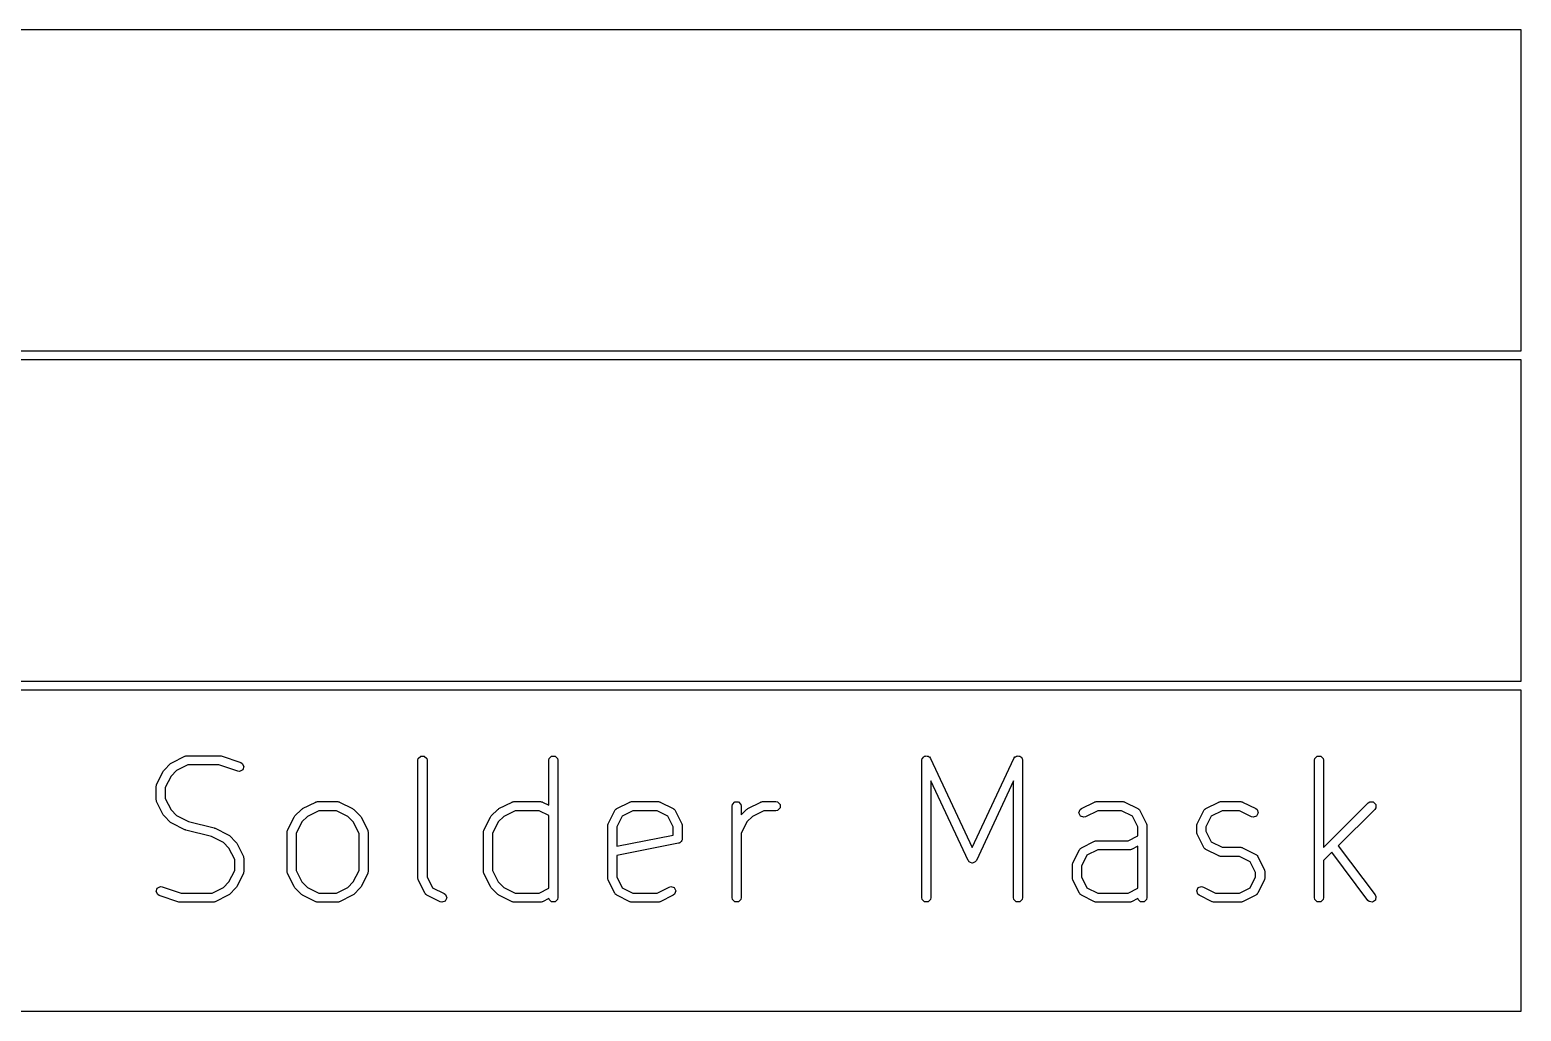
# Model space of a CAD drawing. Header units: inches. Extents: x -2.6 to 7.6, y 0.3 to 5.2.
# Drawn here: x -1.583 to -0.942, y 4.027 to 4.449 of the extents above; entities that cross this region are included whole.
import ezdxf

# ---------------------------------------------------------------- set-up
doc = ezdxf.new("R2010")
doc.units = ezdxf.units.IN
doc.header["$MEASUREMENT"] = 0
doc.layers.add('BLACK', color=250, linetype='CONTINUOUS')

msp = doc.modelspace()

# ---------------------------------------------------------------- linework, layer by layer
at = {"layer": 'BLACK', "linetype": 'CONTINUOUS'}
for p, q in [((-0.94234, 4.44906), (-1.92547, 4.44906)), ((-0.94234, 4.31102), (-0.94234, 4.44906)), ((-1.92547, 4.31102), (-0.94234, 4.31102)), ((-0.94234, 4.30709), (-1.92547, 4.30709)), ((-0.94234, 4.16906), (-0.94234, 4.30709)), ((-1.92547, 4.16906), (-0.94234, 4.16906)), ((-0.94234, 4.16512), (-1.92547, 4.16512)), ((-0.94234, 4.02709), (-0.94234, 4.16512)), ((-1.52551, 4.13072), (-1.52269, 4.13353)), ((-1.52269, 4.13353), (-1.52243, 4.13371)), ((-1.52243, 4.13371), (-1.52218, 4.1339)), ((-1.52218, 4.1339), (-1.51656, 4.13671)), ((-1.51656, 4.13671), (-1.51646, 4.13674)), ((-1.51646, 4.13674), (-1.51643, 4.13677)), ((-1.51643, 4.13677), (-1.51612, 4.13683)), ((-1.51612, 4.13683), (-1.51582, 4.13692)), ((-1.51582, 4.13692), (-1.51577, 4.1369)), ((-1.51577, 4.1369), (-1.51568, 4.13692)), ((-1.51568, 4.13692), (-1.50162, 4.13692)), ((-1.50162, 4.13692), (-1.50131, 4.13686)), ((-1.50131, 4.13686), (-1.50099, 4.13682)), ((-1.50099, 4.13682), (-1.49256, 4.13401)), ((-1.49256, 4.13401), (-1.49189, 4.13363)), ((-1.49189, 4.13363), (-1.49122, 4.13228)), ((-1.41641, 4.13495), (-1.41626, 4.1357)), ((-1.41641, 4.08433), (-1.41641, 4.13495)), ((-1.41626, 4.1357), (-1.41519, 4.13677)), ((-1.41519, 4.13677), (-1.41369, 4.13677)), ((-1.41369, 4.13677), (-1.41262, 4.1357)), ((-1.41262, 4.1357), (-1.41247, 4.13495)), ((-1.41247, 4.13495), (-1.41247, 4.0848)), ((-1.36017, 4.13495), (-1.36002, 4.1357)), ((-1.36017, 4.11564), (-1.36017, 4.13495)), ((-1.36002, 4.1357), (-1.35895, 4.13677)), ((-1.35895, 4.13677), (-1.35744, 4.13677)), ((-1.35744, 4.13677), (-1.35638, 4.1357)), ((-1.35638, 4.1357), (-1.35623, 4.13495)), ((-1.35623, 4.13495), (-1.35623, 4.0759)), ((-1.19987, 4.13495), (-1.19972, 4.1357)), ((-1.19987, 4.0759), (-1.19987, 4.13495)), ((-1.19972, 4.1357), (-1.19948, 4.13595)), ((-1.19948, 4.13595), (-1.19936, 4.13628)), ((-1.19936, 4.13628), (-1.19896, 4.13646)), ((-1.19896, 4.13646), (-1.19866, 4.13677)), ((-1.19866, 4.13677), (-1.19831, 4.13677)), ((-1.19831, 4.13677), (-1.19799, 4.13692)), ((-1.19799, 4.13692), (-1.19758, 4.13677)), ((-1.19758, 4.13677), (-1.19715, 4.13677)), ((-1.19715, 4.13677), (-1.1969, 4.13652)), ((-1.1969, 4.13652), (-1.19658, 4.1364)), ((-1.19658, 4.1364), (-1.19612, 4.13578)), ((-1.19612, 4.13578), (-1.17822, 4.09742)), ((-1.17822, 4.09742), (-1.16032, 4.13578)), ((-1.16032, 4.13578), (-1.15986, 4.1364)), ((-1.15986, 4.1364), (-1.15954, 4.13652)), ((-1.15954, 4.13652), (-1.15929, 4.13677)), ((-1.15929, 4.13677), (-1.15886, 4.13677)), ((-1.15886, 4.13677), (-1.15845, 4.13692)), ((-1.15845, 4.13692), (-1.15813, 4.13677)), ((-1.15813, 4.13677), (-1.15778, 4.13677)), ((-1.15778, 4.13677), (-1.15748, 4.13646)), ((-1.15748, 4.13646), (-1.15708, 4.13628)), ((-1.15708, 4.13628), (-1.15696, 4.13595)), ((-1.15696, 4.13595), (-1.15672, 4.1357)), ((-1.15672, 4.1357), (-1.15657, 4.13495)), ((-1.15657, 4.13495), (-1.15657, 4.0759)), ((-1.03114, 4.13495), (-1.03099, 4.1357)), ((-1.03114, 4.0759), (-1.03114, 4.13495)), ((-1.03099, 4.1357), (-1.02993, 4.13677)), ((-1.02993, 4.13677), (-1.02842, 4.13677)), ((-1.02842, 4.13677), (-1.02736, 4.1357)), ((-1.02736, 4.1357), (-1.02721, 4.13495)), ((-1.02721, 4.13495), (-1.02721, 4.09752)), ((-1.52869, 4.12458), (-1.52587, 4.13021)), ((-1.52587, 4.13021), (-1.52568, 4.13046)), ((-1.52568, 4.13046), (-1.52551, 4.13072)), ((-1.5225, 4.12816), (-1.52496, 4.12324)), ((-1.52014, 4.13052), (-1.5225, 4.12816)), ((-1.51521, 4.13298), (-1.52014, 4.13052)), ((-1.50194, 4.13298), (-1.51521, 4.13298)), ((-1.4938, 4.13027), (-1.50194, 4.13298)), ((-1.49304, 4.13018), (-1.4938, 4.13027)), ((-1.49169, 4.13085), (-1.49304, 4.13018)), ((-1.49122, 4.13228), (-1.49169, 4.13085)), ((-1.52889, 4.12384), (-1.52881, 4.12415)), ((-1.52888, 4.1238), (-1.52889, 4.12384)), ((-1.52889, 4.1237), (-1.52888, 4.1238)), ((-1.52889, 4.11808), (-1.52889, 4.1237)), ((-1.52881, 4.12415), (-1.52874, 4.12446)), ((-1.52874, 4.12446), (-1.52871, 4.12449)), ((-1.52871, 4.12449), (-1.52869, 4.12458)), ((-1.52496, 4.12324), (-1.52496, 4.11854)), ((-1.18, 4.09194), (-1.19594, 4.12608)), ((-1.19594, 4.12608), (-1.19594, 4.0759)), ((-1.1605, 4.12608), (-1.17644, 4.09194)), ((-1.1605, 4.0759), (-1.1605, 4.12608)), ((-1.52888, 4.11798), (-1.52889, 4.11808)), ((-1.52889, 4.11794), (-1.52888, 4.11798)), ((-1.52881, 4.11764), (-1.52889, 4.11794)), ((-1.52874, 4.11733), (-1.52881, 4.11764)), ((-1.52871, 4.11729), (-1.52874, 4.11733)), ((-1.52869, 4.1172), (-1.52871, 4.11729)), ((-1.52587, 4.11157), (-1.52869, 4.1172)), ((-1.52496, 4.11854), (-1.5225, 4.11362)), ((-1.46619, 4.11402), (-1.46594, 4.11422)), ((-1.46594, 4.11422), (-1.46032, 4.11703)), ((-1.46032, 4.11703), (-1.46022, 4.11705)), ((-1.46022, 4.11705), (-1.46019, 4.11709)), ((-1.46019, 4.11709), (-1.45988, 4.11715)), ((-1.45988, 4.11715), (-1.45957, 4.11723)), ((-1.45957, 4.11723), (-1.45953, 4.11722)), ((-1.45953, 4.11722), (-1.45943, 4.11724)), ((-1.45943, 4.11724), (-1.451, 4.11724)), ((-1.451, 4.11724), (-1.4509, 4.11722)), ((-1.4509, 4.11722), (-1.45086, 4.11723)), ((-1.45086, 4.11723), (-1.45055, 4.11715)), ((-1.45055, 4.11715), (-1.45024, 4.11709)), ((-1.45024, 4.11709), (-1.45021, 4.11705)), ((-1.45021, 4.11705), (-1.45012, 4.11703)), ((-1.45012, 4.11703), (-1.44449, 4.11422)), ((-1.44449, 4.11422), (-1.44424, 4.11402)), ((-1.38182, 4.11402), (-1.38157, 4.11422)), ((-1.38157, 4.11422), (-1.37595, 4.11703)), ((-1.37595, 4.11703), (-1.37586, 4.11705)), ((-1.37586, 4.11705), (-1.37582, 4.11709)), ((-1.37582, 4.11709), (-1.37551, 4.11715)), ((-1.37551, 4.11715), (-1.37521, 4.11723)), ((-1.37521, 4.11723), (-1.37517, 4.11722)), ((-1.37517, 4.11722), (-1.37507, 4.11724)), ((-1.37507, 4.11724), (-1.36382, 4.11724)), ((-1.36382, 4.11724), (-1.36373, 4.11722)), ((-1.36373, 4.11722), (-1.36368, 4.11723)), ((-1.36368, 4.11723), (-1.36338, 4.11715)), ((-1.36338, 4.11715), (-1.36307, 4.11709)), ((-1.36307, 4.11709), (-1.36304, 4.11705)), ((-1.36304, 4.11705), (-1.36294, 4.11703)), ((-1.36294, 4.11703), (-1.36017, 4.11564)), ((-1.33127, 4.11397), (-1.33096, 4.11422)), ((-1.33096, 4.11422), (-1.32533, 4.11703)), ((-1.32533, 4.11703), (-1.32524, 4.11705)), ((-1.32524, 4.11705), (-1.3252, 4.11709)), ((-1.3252, 4.11709), (-1.3249, 4.11715)), ((-1.3249, 4.11715), (-1.32459, 4.11723)), ((-1.32459, 4.11723), (-1.32455, 4.11722)), ((-1.32455, 4.11722), (-1.32445, 4.11724)), ((-1.32445, 4.11724), (-1.3132, 4.11724)), ((-1.3132, 4.11724), (-1.31311, 4.11722)), ((-1.31311, 4.11722), (-1.31306, 4.11723)), ((-1.31306, 4.11723), (-1.31276, 4.11715)), ((-1.31276, 4.11715), (-1.31245, 4.11709)), ((-1.31245, 4.11709), (-1.31242, 4.11705)), ((-1.31242, 4.11705), (-1.31232, 4.11703)), ((-1.31232, 4.11703), (-1.3067, 4.11422)), ((-1.3067, 4.11422), (-1.30639, 4.11397)), ((-1.28143, 4.11527), (-1.28128, 4.11602)), ((-1.28143, 4.0759), (-1.28143, 4.11527)), ((-1.28128, 4.11602), (-1.28021, 4.11709)), ((-1.28021, 4.11709), (-1.2787, 4.11709)), ((-1.2787, 4.11709), (-1.27764, 4.11602)), ((-1.27764, 4.11602), (-1.27749, 4.11527)), ((-1.27749, 4.11527), (-1.27749, 4.11158)), ((-1.27496, 4.11402), (-1.27471, 4.11422)), ((-1.27471, 4.11422), (-1.26909, 4.11703)), ((-1.26909, 4.11703), (-1.26899, 4.11705)), ((-1.26899, 4.11705), (-1.26896, 4.11709)), ((-1.26896, 4.11709), (-1.26865, 4.11715)), ((-1.26865, 4.11715), (-1.26835, 4.11723)), ((-1.26835, 4.11723), (-1.26831, 4.11722)), ((-1.26831, 4.11722), (-1.26821, 4.11724)), ((-1.26821, 4.11724), (-1.26258, 4.11724)), ((-1.26258, 4.11724), (-1.26183, 4.11709)), ((-1.26183, 4.11709), (-1.26077, 4.11602)), ((-1.26077, 4.11451), (-1.26183, 4.11345)), ((-1.26077, 4.11602), (-1.26077, 4.11451)), ((-1.1319, 4.11374), (-1.13129, 4.11422)), ((-1.13129, 4.11422), (-1.12567, 4.11703)), ((-1.12567, 4.11703), (-1.12557, 4.11705)), ((-1.12557, 4.11705), (-1.12554, 4.11709)), ((-1.12554, 4.11709), (-1.12523, 4.11715)), ((-1.12523, 4.11715), (-1.12493, 4.11723)), ((-1.12493, 4.11723), (-1.12489, 4.11722)), ((-1.12489, 4.11722), (-1.12479, 4.11724)), ((-1.12479, 4.11724), (-1.11354, 4.11724)), ((-1.11354, 4.11724), (-1.11344, 4.11722)), ((-1.11344, 4.11722), (-1.1134, 4.11723)), ((-1.1134, 4.11723), (-1.1131, 4.11715)), ((-1.1131, 4.11715), (-1.11279, 4.11709)), ((-1.11279, 4.11709), (-1.11276, 4.11705)), ((-1.11276, 4.11705), (-1.11266, 4.11703)), ((-1.11266, 4.11703), (-1.10704, 4.11422)), ((-1.10704, 4.11422), (-1.10673, 4.11397)), ((-1.07817, 4.11397), (-1.07786, 4.11422)), ((-1.07786, 4.11422), (-1.07224, 4.11703)), ((-1.07224, 4.11703), (-1.07214, 4.11705)), ((-1.07214, 4.11705), (-1.07211, 4.11709)), ((-1.07211, 4.11709), (-1.0718, 4.11715)), ((-1.0718, 4.11715), (-1.0715, 4.11723)), ((-1.0715, 4.11723), (-1.07145, 4.11722)), ((-1.07145, 4.11722), (-1.07136, 4.11724)), ((-1.07136, 4.11724), (-1.06292, 4.11724)), ((-1.06292, 4.11724), (-1.06283, 4.11722)), ((-1.06283, 4.11722), (-1.06278, 4.11723)), ((-1.06278, 4.11723), (-1.06248, 4.11715)), ((-1.06248, 4.11715), (-1.06217, 4.11709)), ((-1.06217, 4.11709), (-1.06214, 4.11705)), ((-1.06214, 4.11705), (-1.06204, 4.11703)), ((-1.06204, 4.11703), (-1.05642, 4.11422)), ((-1.05642, 4.11422), (-1.05581, 4.11374)), ((-1.02721, 4.09752), (-1.00807, 4.11666)), ((-1.00807, 4.11666), (-1.00743, 4.11709)), ((-1.00743, 4.11709), (-1.00593, 4.11709)), ((-1.00593, 4.11709), (-1.00486, 4.11602)), ((-1.00486, 4.11451), (-1.00529, 4.11387)), ((-1.00486, 4.11602), (-1.00486, 4.11451)), ((-1.52568, 4.11132), (-1.52587, 4.11157)), ((-1.52551, 4.11106), (-1.52568, 4.11132)), ((-1.52269, 4.10825), (-1.52551, 4.11106)), ((-1.52243, 4.10808), (-1.52269, 4.10825)), ((-1.5225, 4.11362), (-1.52014, 4.11126)), ((-1.52218, 4.10788), (-1.52243, 4.10808)), ((-1.51656, 4.10507), (-1.52218, 4.10788)), ((-1.52014, 4.11126), (-1.51499, 4.10869)), ((-1.51499, 4.10869), (-1.50395, 4.10593)), ((-1.47244, 4.1049), (-1.46963, 4.11052)), ((-1.46963, 4.11052), (-1.46944, 4.11077)), ((-1.46944, 4.11077), (-1.46926, 4.11103)), ((-1.46926, 4.11103), (-1.46645, 4.11385)), ((-1.46625, 4.10848), (-1.46871, 4.10355)), ((-1.46645, 4.11385), (-1.46619, 4.11402)), ((-1.46389, 4.11084), (-1.46625, 4.10848)), ((-1.45897, 4.1133), (-1.46389, 4.11084)), ((-1.45146, 4.1133), (-1.45897, 4.1133)), ((-1.44654, 4.11084), (-1.45146, 4.1133)), ((-1.44418, 4.10848), (-1.44654, 4.11084)), ((-1.44424, 4.11402), (-1.44398, 4.11385)), ((-1.44172, 4.10355), (-1.44418, 4.10848)), ((-1.44398, 4.11385), (-1.44117, 4.11103)), ((-1.44117, 4.11103), (-1.44099, 4.11077)), ((-1.44099, 4.11077), (-1.4408, 4.11052)), ((-1.4408, 4.11052), (-1.43799, 4.1049)), ((-1.38808, 4.1049), (-1.38527, 4.11052)), ((-1.38527, 4.11052), (-1.38507, 4.11077)), ((-1.38507, 4.11077), (-1.3849, 4.11103)), ((-1.3849, 4.11103), (-1.38209, 4.11385)), ((-1.38189, 4.10848), (-1.38435, 4.10355)), ((-1.38209, 4.11385), (-1.38182, 4.11402)), ((-1.37953, 4.11084), (-1.38189, 4.10848)), ((-1.37461, 4.1133), (-1.37953, 4.11084)), ((-1.36429, 4.1133), (-1.37461, 4.1133)), ((-1.36017, 4.11124), (-1.36429, 4.1133)), ((-1.36017, 4.07993), (-1.36017, 4.11124)), ((-1.33465, 4.10771), (-1.33184, 4.11333)), ((-1.33184, 4.11333), (-1.3316, 4.11364)), ((-1.3316, 4.11364), (-1.33156, 4.11374)), ((-1.33156, 4.11374), (-1.33145, 4.11383)), ((-1.33145, 4.11383), (-1.33137, 4.11394)), ((-1.33137, 4.11394), (-1.33127, 4.11397)), ((-1.32861, 4.11099), (-1.33092, 4.10637)), ((-1.32399, 4.1133), (-1.32861, 4.11099)), ((-1.31367, 4.1133), (-1.32399, 4.1133)), ((-1.30905, 4.11099), (-1.31367, 4.1133)), ((-1.30674, 4.10637), (-1.30905, 4.11099)), ((-1.30639, 4.11397), (-1.30629, 4.11394)), ((-1.30629, 4.11394), (-1.3062, 4.11383)), ((-1.3062, 4.11383), (-1.30609, 4.11374)), ((-1.30609, 4.11374), (-1.30606, 4.11364)), ((-1.30606, 4.11364), (-1.30582, 4.11333)), ((-1.30582, 4.11333), (-1.30301, 4.10771)), ((-1.27749, 4.11158), (-1.27522, 4.11385)), ((-1.27503, 4.10848), (-1.27749, 4.10355)), ((-1.27522, 4.11385), (-1.27496, 4.11402)), ((-1.27267, 4.11084), (-1.27503, 4.10848)), ((-1.26774, 4.1133), (-1.27267, 4.11084)), ((-1.26258, 4.1133), (-1.26774, 4.1133)), ((-1.26183, 4.11345), (-1.26258, 4.1133)), ((-1.13238, 4.11231), (-1.1319, 4.11374)), ((-1.1317, 4.11097), (-1.13238, 4.11231)), ((-1.13027, 4.11049), (-1.1317, 4.11097)), ((-1.12953, 4.11069), (-1.13027, 4.11049)), ((-1.12432, 4.1133), (-1.12953, 4.11069)), ((-1.11401, 4.1133), (-1.12432, 4.1133)), ((-1.10938, 4.11099), (-1.11401, 4.1133)), ((-1.10707, 4.10637), (-1.10938, 4.11099)), ((-1.10673, 4.11397), (-1.10663, 4.11394)), ((-1.10663, 4.11394), (-1.10654, 4.11383)), ((-1.10654, 4.11383), (-1.10643, 4.11374)), ((-1.10643, 4.11374), (-1.1064, 4.11364)), ((-1.1064, 4.11364), (-1.10616, 4.11333)), ((-1.10616, 4.11333), (-1.10334, 4.10771)), ((-1.08156, 4.10771), (-1.07874, 4.11333)), ((-1.07874, 4.11333), (-1.0785, 4.11364)), ((-1.0785, 4.11364), (-1.07847, 4.11374)), ((-1.07847, 4.11374), (-1.07836, 4.11383)), ((-1.07836, 4.11383), (-1.07827, 4.11394)), ((-1.07827, 4.11394), (-1.07817, 4.11397)), ((-1.07552, 4.11099), (-1.07783, 4.10637)), ((-1.07089, 4.1133), (-1.07552, 4.11099)), ((-1.06339, 4.1133), (-1.07089, 4.1133)), ((-1.05818, 4.11069), (-1.06339, 4.1133)), ((-1.05744, 4.11049), (-1.05818, 4.11069)), ((-1.05601, 4.11097), (-1.05744, 4.11049)), ((-1.05533, 4.11231), (-1.05601, 4.11097)), ((-1.05581, 4.11374), (-1.05533, 4.11231)), ((-1.00529, 4.11387), (-1.02095, 4.09821)), ((-1.51635, 4.10501), (-1.51656, 4.10507)), ((-1.51616, 4.10492), (-1.51635, 4.10501)), ((-1.50512, 4.10216), (-1.51616, 4.10492)), ((-1.49997, 4.09959), (-1.50512, 4.10216)), ((-1.50395, 4.10593), (-1.50376, 4.10584)), ((-1.50376, 4.10584), (-1.50355, 4.10578)), ((-1.50355, 4.10578), (-1.49792, 4.10297)), ((-1.49792, 4.10297), (-1.49768, 4.10277)), ((-1.49768, 4.10277), (-1.49741, 4.1026)), ((-1.49741, 4.1026), (-1.4946, 4.09979)), ((-1.47265, 4.10416), (-1.47256, 4.10446)), ((-1.47263, 4.10411), (-1.47265, 4.10416)), ((-1.47265, 4.10402), (-1.47263, 4.10411)), ((-1.47265, 4.08715), (-1.47265, 4.10402)), ((-1.47256, 4.10446), (-1.4725, 4.10477)), ((-1.4725, 4.10477), (-1.47247, 4.1048)), ((-1.47247, 4.1048), (-1.47244, 4.1049)), ((-1.46871, 4.10355), (-1.46871, 4.08761)), ((-1.44172, 4.08761), (-1.44172, 4.10355)), ((-1.43799, 4.1049), (-1.43796, 4.1048)), ((-1.43796, 4.1048), (-1.43793, 4.10477)), ((-1.43793, 4.10477), (-1.43787, 4.10446)), ((-1.43787, 4.10446), (-1.43779, 4.10416)), ((-1.43779, 4.10416), (-1.4378, 4.10411)), ((-1.4378, 4.10411), (-1.43778, 4.10402)), ((-1.43778, 4.10402), (-1.43778, 4.08715)), ((-1.38829, 4.10402), (-1.38827, 4.10411)), ((-1.38829, 4.08715), (-1.38829, 4.10402)), ((-1.38828, 4.10416), (-1.3882, 4.10446)), ((-1.38827, 4.10411), (-1.38828, 4.10416)), ((-1.3882, 4.10446), (-1.38814, 4.10477)), ((-1.38814, 4.10477), (-1.38811, 4.1048)), ((-1.38811, 4.1048), (-1.38808, 4.1049)), ((-1.38435, 4.10355), (-1.38435, 4.08761)), ((-1.33486, 4.10683), (-1.33484, 4.10693)), ((-1.33486, 4.08433), (-1.33486, 4.10683)), ((-1.33485, 4.10697), (-1.33477, 4.10727)), ((-1.33484, 4.10693), (-1.33485, 4.10697)), ((-1.33477, 4.10727), (-1.33471, 4.10758)), ((-1.33471, 4.10758), (-1.33467, 4.10762)), ((-1.33467, 4.10762), (-1.33465, 4.10771)), ((-1.33092, 4.10637), (-1.33092, 4.09798)), ((-1.33092, 4.09798), (-1.30674, 4.10282)), ((-1.30674, 4.10282), (-1.30674, 4.10637)), ((-1.30301, 4.10771), (-1.30298, 4.10762)), ((-1.30298, 4.10762), (-1.30295, 4.10758)), ((-1.30295, 4.10758), (-1.30289, 4.10727)), ((-1.30289, 4.10727), (-1.3028, 4.10697)), ((-1.3028, 4.10697), (-1.30282, 4.10693)), ((-1.30282, 4.10693), (-1.3028, 4.10683)), ((-1.3028, 4.10683), (-1.3028, 4.10121)), ((-1.27749, 4.10355), (-1.27749, 4.0759)), ((-1.11119, 4.10036), (-1.10707, 4.10242)), ((-1.10707, 4.10242), (-1.10707, 4.10637)), ((-1.10334, 4.10771), (-1.10332, 4.10762)), ((-1.10332, 4.10762), (-1.10329, 4.10758)), ((-1.10329, 4.10758), (-1.10322, 4.10727)), ((-1.10322, 4.10727), (-1.10314, 4.10697)), ((-1.10314, 4.10697), (-1.10315, 4.10693)), ((-1.10315, 4.10693), (-1.10314, 4.10683)), ((-1.10314, 4.10683), (-1.10314, 4.0759)), ((-1.08176, 4.10697), (-1.08167, 4.10727)), ((-1.08174, 4.10693), (-1.08176, 4.10697)), ((-1.08176, 4.10683), (-1.08174, 4.10693)), ((-1.08176, 4.10402), (-1.08176, 4.10683)), ((-1.08174, 4.10392), (-1.08176, 4.10402)), ((-1.08176, 4.10388), (-1.08174, 4.10392)), ((-1.08167, 4.10357), (-1.08176, 4.10388)), ((-1.08167, 4.10727), (-1.08161, 4.10758)), ((-1.08161, 4.10326), (-1.08167, 4.10357)), ((-1.08161, 4.10758), (-1.08158, 4.10762)), ((-1.08158, 4.10323), (-1.08161, 4.10326)), ((-1.08158, 4.10762), (-1.08156, 4.10771)), ((-1.08156, 4.10314), (-1.08158, 4.10323)), ((-1.07874, 4.09751), (-1.08156, 4.10314)), ((-1.07783, 4.10637), (-1.07783, 4.10448)), ((-1.07783, 4.10448), (-1.07552, 4.09986)), ((-1.49761, 4.09723), (-1.49997, 4.09959)), ((-1.49515, 4.0923), (-1.49761, 4.09723)), ((-1.4946, 4.09979), (-1.49443, 4.09952)), ((-1.49443, 4.09952), (-1.49423, 4.09927)), ((-1.49423, 4.09927), (-1.49142, 4.09365)), ((-1.30438, 4.09928), (-1.33092, 4.09397)), ((-1.30411, 4.09939), (-1.30438, 4.09928)), ((-1.30401, 4.09939), (-1.30411, 4.09939)), ((-1.30394, 4.09946), (-1.30401, 4.09939)), ((-1.30367, 4.09957), (-1.30394, 4.09946)), ((-1.30335, 4.10005), (-1.30367, 4.09957)), ((-1.30295, 4.10045), (-1.30335, 4.10005)), ((-1.30289, 4.10074), (-1.30295, 4.10045)), ((-1.30284, 4.10082), (-1.30289, 4.10074)), ((-1.3028, 4.10121), (-1.30285, 4.10092)), ((-1.30285, 4.10092), (-1.30284, 4.10082)), ((-1.13499, 4.09084), (-1.13217, 4.09646)), ((-1.13217, 4.09646), (-1.13193, 4.09677)), ((-1.13193, 4.09677), (-1.1319, 4.09687)), ((-1.1319, 4.09687), (-1.13179, 4.09696)), ((-1.13179, 4.09696), (-1.1317, 4.09707)), ((-1.1317, 4.09707), (-1.1316, 4.0971)), ((-1.1316, 4.0971), (-1.13129, 4.09734)), ((-1.13129, 4.09734), (-1.12567, 4.10015)), ((-1.12432, 4.09643), (-1.12895, 4.09411)), ((-1.12567, 4.10015), (-1.12557, 4.10018)), ((-1.12557, 4.10018), (-1.12554, 4.10021)), ((-1.12554, 4.10021), (-1.12523, 4.10027)), ((-1.12523, 4.10027), (-1.12493, 4.10036)), ((-1.12493, 4.10036), (-1.12489, 4.10034)), ((-1.12489, 4.10034), (-1.12479, 4.10036)), ((-1.12479, 4.10036), (-1.11119, 4.10036)), ((-1.11073, 4.09643), (-1.12432, 4.09643)), ((-1.11063, 4.09644), (-1.11073, 4.09643)), ((-1.11059, 4.09643), (-1.11063, 4.09644)), ((-1.11028, 4.09651), (-1.11059, 4.09643)), ((-1.10998, 4.09658), (-1.11028, 4.09651)), ((-1.10994, 4.09661), (-1.10998, 4.09658)), ((-1.10985, 4.09663), (-1.10994, 4.09661)), ((-1.10707, 4.09802), (-1.10985, 4.09663)), ((-1.10707, 4.07993), (-1.10707, 4.09802)), ((-1.0785, 4.0972), (-1.07874, 4.09751)), ((-1.07847, 4.0971), (-1.0785, 4.0972)), ((-1.07836, 4.09702), (-1.07847, 4.0971)), ((-1.07827, 4.09691), (-1.07836, 4.09702)), ((-1.07817, 4.09687), (-1.07827, 4.09691)), ((-1.07786, 4.09663), (-1.07817, 4.09687)), ((-1.07224, 4.09382), (-1.07786, 4.09663)), ((-1.07552, 4.09986), (-1.07089, 4.09755)), ((-1.07089, 4.09755), (-1.06292, 4.09755)), ((-1.06292, 4.09755), (-1.06283, 4.09753)), ((-1.06283, 4.09753), (-1.06278, 4.09755)), ((-1.06278, 4.09755), (-1.06248, 4.09746)), ((-1.06248, 4.09746), (-1.06217, 4.0974)), ((-1.06217, 4.0974), (-1.06214, 4.09737)), ((-1.06214, 4.09737), (-1.06204, 4.09734)), ((-1.06204, 4.09734), (-1.05642, 4.09453)), ((-1.02376, 4.0954), (-1.02721, 4.09195)), ((-1.00825, 4.07472), (-1.02376, 4.0954)), ((-1.02095, 4.09821), (-1.0051, 4.07708)), ((-1.49515, 4.08761), (-1.49515, 4.0923)), ((-1.49142, 4.09365), (-1.49139, 4.09355)), ((-1.49139, 4.09355), (-1.49136, 4.09352)), ((-1.49136, 4.09352), (-1.4913, 4.09321)), ((-1.4913, 4.09321), (-1.49122, 4.09291)), ((-1.49122, 4.09291), (-1.49123, 4.09287)), ((-1.49123, 4.09287), (-1.49121, 4.09277)), ((-1.49121, 4.09277), (-1.49121, 4.08715)), ((-1.33092, 4.09397), (-1.33092, 4.0848)), ((-1.1797, 4.09153), (-1.18, 4.09194)), ((-1.17967, 4.09144), (-1.1797, 4.09153)), ((-1.17962, 4.09142), (-1.17967, 4.09144)), ((-1.17955, 4.09132), (-1.17962, 4.09142)), ((-1.17892, 4.09109), (-1.17955, 4.09132)), ((-1.17831, 4.0908), (-1.17892, 4.09109)), ((-1.17822, 4.09083), (-1.17831, 4.0908)), ((-1.17813, 4.0908), (-1.17822, 4.09083)), ((-1.17752, 4.09109), (-1.17813, 4.0908)), ((-1.17689, 4.09132), (-1.17752, 4.09109)), ((-1.17682, 4.09142), (-1.17689, 4.09132)), ((-1.17677, 4.09144), (-1.17682, 4.09142)), ((-1.17674, 4.09153), (-1.17677, 4.09144)), ((-1.17644, 4.09194), (-1.17674, 4.09153)), ((-1.13519, 4.0901), (-1.13511, 4.0904)), ((-1.13517, 4.09005), (-1.13519, 4.0901)), ((-1.13519, 4.08996), (-1.13517, 4.09005)), ((-1.13519, 4.08433), (-1.13519, 4.08996)), ((-1.13511, 4.0904), (-1.13504, 4.09071)), ((-1.13504, 4.09071), (-1.13501, 4.09074)), ((-1.13501, 4.09074), (-1.13499, 4.09084)), ((-1.12895, 4.09411), (-1.13126, 4.08949)), ((-1.13126, 4.08949), (-1.13126, 4.0848)), ((-1.07214, 4.09379), (-1.07224, 4.09382)), ((-1.07211, 4.09376), (-1.07214, 4.09379)), ((-1.0718, 4.0937), (-1.07211, 4.09376)), ((-1.0715, 4.09362), (-1.0718, 4.0937)), ((-1.07145, 4.09363), (-1.0715, 4.09362)), ((-1.07136, 4.09361), (-1.07145, 4.09363)), ((-1.06339, 4.09361), (-1.07136, 4.09361)), ((-1.05876, 4.0913), (-1.06339, 4.09361)), ((-1.05645, 4.08668), (-1.05876, 4.0913)), ((-1.05642, 4.09453), (-1.05611, 4.09429)), ((-1.05611, 4.09429), (-1.05601, 4.09426)), ((-1.05601, 4.09426), (-1.05592, 4.09415)), ((-1.05592, 4.09415), (-1.05581, 4.09406)), ((-1.05581, 4.09406), (-1.05578, 4.09396)), ((-1.05578, 4.09396), (-1.05554, 4.09365)), ((-1.05554, 4.09365), (-1.05272, 4.08803)), ((-1.02721, 4.09195), (-1.02721, 4.0759)), ((-1.49997, 4.08033), (-1.49761, 4.08269)), ((-1.49761, 4.08269), (-1.49515, 4.08761)), ((-1.49142, 4.08626), (-1.49423, 4.08064)), ((-1.49139, 4.08636), (-1.49142, 4.08626)), ((-1.49136, 4.08639), (-1.49139, 4.08636)), ((-1.4913, 4.0867), (-1.49136, 4.08639)), ((-1.49122, 4.08701), (-1.4913, 4.0867)), ((-1.49121, 4.08715), (-1.49123, 4.08705)), ((-1.49123, 4.08705), (-1.49122, 4.08701)), ((-1.47263, 4.08705), (-1.47265, 4.08715)), ((-1.47265, 4.08701), (-1.47263, 4.08705)), ((-1.47256, 4.0867), (-1.47265, 4.08701)), ((-1.4725, 4.08639), (-1.47256, 4.0867)), ((-1.47247, 4.08636), (-1.4725, 4.08639)), ((-1.47244, 4.08626), (-1.47247, 4.08636)), ((-1.46963, 4.08064), (-1.47244, 4.08626)), ((-1.46871, 4.08761), (-1.46625, 4.08269)), ((-1.46625, 4.08269), (-1.46389, 4.08033)), ((-1.44654, 4.08033), (-1.44418, 4.08269)), ((-1.44418, 4.08269), (-1.44172, 4.08761)), ((-1.43799, 4.08626), (-1.4408, 4.08064)), ((-1.43796, 4.08636), (-1.43799, 4.08626)), ((-1.43793, 4.08639), (-1.43796, 4.08636)), ((-1.43787, 4.0867), (-1.43793, 4.08639)), ((-1.43779, 4.08701), (-1.43787, 4.0867)), ((-1.43778, 4.08715), (-1.4378, 4.08705)), ((-1.4378, 4.08705), (-1.43779, 4.08701)), ((-1.41639, 4.08424), (-1.41641, 4.08433)), ((-1.4164, 4.08419), (-1.41639, 4.08424)), ((-1.41632, 4.08389), (-1.4164, 4.08419)), ((-1.41626, 4.08358), (-1.41632, 4.08389)), ((-1.41623, 4.08355), (-1.41626, 4.08358)), ((-1.4162, 4.08345), (-1.41623, 4.08355)), ((-1.41339, 4.07783), (-1.4162, 4.08345)), ((-1.41247, 4.0848), (-1.41016, 4.08018)), ((-1.38827, 4.08705), (-1.38829, 4.08715)), ((-1.38828, 4.08701), (-1.38827, 4.08705)), ((-1.3882, 4.0867), (-1.38828, 4.08701)), ((-1.38814, 4.08639), (-1.3882, 4.0867)), ((-1.38811, 4.08636), (-1.38814, 4.08639)), ((-1.38808, 4.08626), (-1.38811, 4.08636)), ((-1.38527, 4.08064), (-1.38808, 4.08626)), ((-1.38435, 4.08761), (-1.38189, 4.08269)), ((-1.38189, 4.08269), (-1.37953, 4.08033)), ((-1.33484, 4.08424), (-1.33486, 4.08433)), ((-1.33485, 4.08419), (-1.33484, 4.08424)), ((-1.33477, 4.08389), (-1.33485, 4.08419)), ((-1.33471, 4.08358), (-1.33477, 4.08389)), ((-1.33467, 4.08355), (-1.33471, 4.08358)), ((-1.33465, 4.08345), (-1.33467, 4.08355)), ((-1.33184, 4.07783), (-1.33465, 4.08345)), ((-1.33092, 4.0848), (-1.32861, 4.08018)), ((-1.13517, 4.08424), (-1.13519, 4.08433)), ((-1.13519, 4.08419), (-1.13517, 4.08424)), ((-1.13511, 4.08389), (-1.13519, 4.08419)), ((-1.13504, 4.08358), (-1.13511, 4.08389)), ((-1.13501, 4.08355), (-1.13504, 4.08358)), ((-1.13499, 4.08345), (-1.13501, 4.08355)), ((-1.13217, 4.07783), (-1.13499, 4.08345)), ((-1.13126, 4.0848), (-1.12895, 4.08018)), ((-1.05876, 4.08018), (-1.05645, 4.0848)), ((-1.05645, 4.0848), (-1.05645, 4.08668)), ((-1.05272, 4.08345), (-1.05554, 4.07783)), ((-1.05272, 4.08803), (-1.0527, 4.08793)), ((-1.0527, 4.08355), (-1.05272, 4.08345)), ((-1.0527, 4.08793), (-1.05267, 4.0879)), ((-1.05267, 4.08358), (-1.0527, 4.08355)), ((-1.05267, 4.0879), (-1.05261, 4.08759)), ((-1.05261, 4.08389), (-1.05267, 4.08358)), ((-1.05261, 4.08759), (-1.05252, 4.08728)), ((-1.05252, 4.08419), (-1.05261, 4.08389)), ((-1.05252, 4.08728), (-1.05254, 4.08724)), ((-1.05254, 4.08724), (-1.05252, 4.08715)), ((-1.05252, 4.08433), (-1.05254, 4.08424)), ((-1.05254, 4.08424), (-1.05252, 4.08419)), ((-1.05252, 4.08715), (-1.05252, 4.08433)), ((-1.52889, 4.07857), (-1.52841, 4.08)), ((-1.52822, 4.07722), (-1.52889, 4.07857)), ((-1.52841, 4.08), (-1.52707, 4.08067)), ((-1.52755, 4.07684), (-1.52822, 4.07722)), ((-1.51911, 4.07403), (-1.52755, 4.07684)), ((-1.52707, 4.08067), (-1.5263, 4.08058)), ((-1.5263, 4.08058), (-1.51817, 4.07787)), ((-1.51817, 4.07787), (-1.50489, 4.07787)), ((-1.50489, 4.07787), (-1.49997, 4.08033)), ((-1.49792, 4.07695), (-1.50355, 4.07414)), ((-1.49768, 4.07714), (-1.49792, 4.07695)), ((-1.49741, 4.07732), (-1.49768, 4.07714)), ((-1.4946, 4.08013), (-1.49741, 4.07732)), ((-1.49443, 4.08039), (-1.4946, 4.08013)), ((-1.49423, 4.08064), (-1.49443, 4.08039)), ((-1.46944, 4.08039), (-1.46963, 4.08064)), ((-1.46926, 4.08013), (-1.46944, 4.08039)), ((-1.46645, 4.07732), (-1.46926, 4.08013)), ((-1.46619, 4.07714), (-1.46645, 4.07732)), ((-1.46594, 4.07695), (-1.46619, 4.07714)), ((-1.46032, 4.07414), (-1.46594, 4.07695)), ((-1.46389, 4.08033), (-1.45897, 4.07787)), ((-1.45897, 4.07787), (-1.45146, 4.07787)), ((-1.45146, 4.07787), (-1.44654, 4.08033)), ((-1.44449, 4.07695), (-1.45012, 4.07414)), ((-1.44424, 4.07714), (-1.44449, 4.07695)), ((-1.44398, 4.07732), (-1.44424, 4.07714)), ((-1.44117, 4.08013), (-1.44398, 4.07732)), ((-1.44099, 4.08039), (-1.44117, 4.08013)), ((-1.4408, 4.08064), (-1.44099, 4.08039)), ((-1.41315, 4.07752), (-1.41339, 4.07783)), ((-1.41312, 4.07742), (-1.41315, 4.07752)), ((-1.413, 4.07733), (-1.41312, 4.07742)), ((-1.41292, 4.07722), (-1.413, 4.07733)), ((-1.41282, 4.07719), (-1.41292, 4.07722)), ((-1.41251, 4.07695), (-1.41282, 4.07719)), ((-1.40688, 4.07414), (-1.41251, 4.07695)), ((-1.41016, 4.08018), (-1.40512, 4.07766)), ((-1.40512, 4.07766), (-1.40452, 4.07719)), ((-1.40404, 4.07576), (-1.40471, 4.07441)), ((-1.40452, 4.07719), (-1.40404, 4.07576)), ((-1.38507, 4.08039), (-1.38527, 4.08064)), ((-1.3849, 4.08013), (-1.38507, 4.08039)), ((-1.38209, 4.07732), (-1.3849, 4.08013)), ((-1.38182, 4.07714), (-1.38209, 4.07732)), ((-1.38157, 4.07695), (-1.38182, 4.07714)), ((-1.37595, 4.07414), (-1.38157, 4.07695)), ((-1.37953, 4.08033), (-1.37461, 4.07787)), ((-1.37461, 4.07787), (-1.36429, 4.07787)), ((-1.36429, 4.07787), (-1.36017, 4.07993)), ((-1.35623, 4.0759), (-1.35638, 4.07514)), ((-1.3316, 4.07752), (-1.33184, 4.07783)), ((-1.33156, 4.07742), (-1.3316, 4.07752)), ((-1.33145, 4.07733), (-1.33156, 4.07742)), ((-1.33137, 4.07722), (-1.33145, 4.07733)), ((-1.33127, 4.07719), (-1.33137, 4.07722)), ((-1.33096, 4.07695), (-1.33127, 4.07719)), ((-1.32533, 4.07414), (-1.33096, 4.07695)), ((-1.32861, 4.08018), (-1.32399, 4.07787)), ((-1.32399, 4.07787), (-1.31367, 4.07787)), ((-1.31367, 4.07787), (-1.30846, 4.08047)), ((-1.3067, 4.07695), (-1.31232, 4.07414)), ((-1.30846, 4.08047), (-1.30772, 4.08067)), ((-1.30772, 4.08067), (-1.30629, 4.0802)), ((-1.30609, 4.07742), (-1.3067, 4.07695)), ((-1.30629, 4.0802), (-1.30562, 4.07885)), ((-1.30562, 4.07885), (-1.30609, 4.07742)), ((-1.28128, 4.07514), (-1.28143, 4.0759)), ((-1.27749, 4.0759), (-1.27764, 4.07514)), ((-1.19972, 4.07514), (-1.19987, 4.0759)), ((-1.19594, 4.0759), (-1.19609, 4.07514)), ((-1.16035, 4.07514), (-1.1605, 4.0759)), ((-1.15657, 4.0759), (-1.15672, 4.07514)), ((-1.13193, 4.07752), (-1.13217, 4.07783)), ((-1.1319, 4.07742), (-1.13193, 4.07752)), ((-1.13179, 4.07733), (-1.1319, 4.07742)), ((-1.1317, 4.07722), (-1.13179, 4.07733)), ((-1.1316, 4.07719), (-1.1317, 4.07722)), ((-1.13129, 4.07695), (-1.1316, 4.07719)), ((-1.12567, 4.07414), (-1.13129, 4.07695)), ((-1.12895, 4.08018), (-1.12432, 4.07787)), ((-1.12432, 4.07787), (-1.11119, 4.07787)), ((-1.11119, 4.07787), (-1.10707, 4.07993)), ((-1.10314, 4.0759), (-1.10329, 4.07514)), ((-1.08176, 4.07885), (-1.08108, 4.0802)), ((-1.08128, 4.07742), (-1.08176, 4.07885)), ((-1.08068, 4.07695), (-1.08128, 4.07742)), ((-1.08108, 4.0802), (-1.07966, 4.08067)), ((-1.07505, 4.07414), (-1.08068, 4.07695)), ((-1.07966, 4.08067), (-1.07891, 4.08047)), ((-1.07891, 4.08047), (-1.07371, 4.07787)), ((-1.07371, 4.07787), (-1.06339, 4.07787)), ((-1.06339, 4.07787), (-1.05876, 4.08018)), ((-1.05642, 4.07695), (-1.06204, 4.07414)), ((-1.05611, 4.07719), (-1.05642, 4.07695)), ((-1.05601, 4.07722), (-1.05611, 4.07719)), ((-1.05592, 4.07733), (-1.05601, 4.07722)), ((-1.05581, 4.07742), (-1.05592, 4.07733)), ((-1.05578, 4.07752), (-1.05581, 4.07742)), ((-1.05554, 4.07783), (-1.05578, 4.07752)), ((-1.03099, 4.07514), (-1.03114, 4.0759)), ((-1.02721, 4.0759), (-1.02736, 4.07514)), ((-1.0051, 4.07708), (-1.00477, 4.07639)), ((-1.00477, 4.07639), (-1.00498, 4.07489)), ((-1.5188, 4.07399), (-1.51911, 4.07403)), ((-1.51849, 4.07393), (-1.5188, 4.07399)), ((-1.50443, 4.07393), (-1.51849, 4.07393)), ((-1.50433, 4.07395), (-1.50443, 4.07393)), ((-1.50429, 4.07393), (-1.50433, 4.07395)), ((-1.50399, 4.07402), (-1.50429, 4.07393)), ((-1.50368, 4.07408), (-1.50399, 4.07402)), ((-1.50364, 4.07411), (-1.50368, 4.07408)), ((-1.50355, 4.07414), (-1.50364, 4.07411)), ((-1.46022, 4.07411), (-1.46032, 4.07414)), ((-1.46019, 4.07408), (-1.46022, 4.07411)), ((-1.45988, 4.07402), (-1.46019, 4.07408)), ((-1.45957, 4.07393), (-1.45988, 4.07402)), ((-1.45953, 4.07395), (-1.45957, 4.07393)), ((-1.45943, 4.07393), (-1.45953, 4.07395)), ((-1.451, 4.07393), (-1.45943, 4.07393)), ((-1.4509, 4.07395), (-1.451, 4.07393)), ((-1.45086, 4.07393), (-1.4509, 4.07395)), ((-1.45055, 4.07402), (-1.45086, 4.07393)), ((-1.45024, 4.07408), (-1.45055, 4.07402)), ((-1.45021, 4.07411), (-1.45024, 4.07408)), ((-1.45012, 4.07414), (-1.45021, 4.07411)), ((-1.40614, 4.07393), (-1.40688, 4.07414)), ((-1.40471, 4.07441), (-1.40614, 4.07393)), ((-1.37586, 4.07411), (-1.37595, 4.07414)), ((-1.37582, 4.07408), (-1.37586, 4.07411)), ((-1.37551, 4.07402), (-1.37582, 4.07408)), ((-1.37521, 4.07393), (-1.37551, 4.07402)), ((-1.37517, 4.07395), (-1.37521, 4.07393)), ((-1.37507, 4.07393), (-1.37517, 4.07395)), ((-1.36382, 4.07393), (-1.37507, 4.07393)), ((-1.36373, 4.07395), (-1.36382, 4.07393)), ((-1.36368, 4.07393), (-1.36373, 4.07395)), ((-1.36338, 4.07402), (-1.36368, 4.07393)), ((-1.36307, 4.07408), (-1.36338, 4.07402)), ((-1.36304, 4.07411), (-1.36307, 4.07408)), ((-1.36294, 4.07414), (-1.36304, 4.07411)), ((-1.3601, 4.07556), (-1.36294, 4.07414)), ((-1.36002, 4.07514), (-1.3601, 4.07556)), ((-1.35895, 4.07408), (-1.36002, 4.07514)), ((-1.35744, 4.07408), (-1.35895, 4.07408)), ((-1.35638, 4.07514), (-1.35744, 4.07408)), ((-1.32524, 4.07411), (-1.32533, 4.07414)), ((-1.3252, 4.07408), (-1.32524, 4.07411)), ((-1.3249, 4.07402), (-1.3252, 4.07408)), ((-1.32459, 4.07393), (-1.3249, 4.07402)), ((-1.32455, 4.07395), (-1.32459, 4.07393)), ((-1.32445, 4.07393), (-1.32455, 4.07395)), ((-1.3132, 4.07393), (-1.32445, 4.07393)), ((-1.31311, 4.07395), (-1.3132, 4.07393)), ((-1.31306, 4.07393), (-1.31311, 4.07395)), ((-1.31276, 4.07402), (-1.31306, 4.07393)), ((-1.31245, 4.07408), (-1.31276, 4.07402)), ((-1.31242, 4.07411), (-1.31245, 4.07408)), ((-1.31232, 4.07414), (-1.31242, 4.07411)), ((-1.28021, 4.07408), (-1.28128, 4.07514)), ((-1.2787, 4.07408), (-1.28021, 4.07408)), ((-1.27764, 4.07514), (-1.2787, 4.07408)), ((-1.19866, 4.07408), (-1.19972, 4.07514)), ((-1.19715, 4.07408), (-1.19866, 4.07408)), ((-1.19609, 4.07514), (-1.19715, 4.07408)), ((-1.15929, 4.07408), (-1.16035, 4.07514)), ((-1.15778, 4.07408), (-1.15929, 4.07408)), ((-1.15672, 4.07514), (-1.15778, 4.07408)), ((-1.12557, 4.07411), (-1.12567, 4.07414)), ((-1.12554, 4.07408), (-1.12557, 4.07411)), ((-1.12523, 4.07402), (-1.12554, 4.07408)), ((-1.12493, 4.07393), (-1.12523, 4.07402)), ((-1.12489, 4.07395), (-1.12493, 4.07393)), ((-1.12479, 4.07393), (-1.12489, 4.07395)), ((-1.11073, 4.07393), (-1.12479, 4.07393)), ((-1.11063, 4.07395), (-1.11073, 4.07393)), ((-1.11059, 4.07393), (-1.11063, 4.07395)), ((-1.11028, 4.07402), (-1.11059, 4.07393)), ((-1.10998, 4.07408), (-1.11028, 4.07402)), ((-1.10994, 4.07411), (-1.10998, 4.07408)), ((-1.10985, 4.07414), (-1.10994, 4.07411)), ((-1.10701, 4.07556), (-1.10985, 4.07414)), ((-1.10692, 4.07514), (-1.10701, 4.07556)), ((-1.10586, 4.07408), (-1.10692, 4.07514)), ((-1.10435, 4.07408), (-1.10586, 4.07408)), ((-1.10329, 4.07514), (-1.10435, 4.07408)), ((-1.07496, 4.07411), (-1.07505, 4.07414)), ((-1.07492, 4.07408), (-1.07496, 4.07411)), ((-1.07461, 4.07402), (-1.07492, 4.07408)), ((-1.07431, 4.07393), (-1.07461, 4.07402)), ((-1.07427, 4.07395), (-1.07431, 4.07393)), ((-1.07417, 4.07393), (-1.07427, 4.07395)), ((-1.06292, 4.07393), (-1.07417, 4.07393)), ((-1.06283, 4.07395), (-1.06292, 4.07393)), ((-1.06278, 4.07393), (-1.06283, 4.07395)), ((-1.06248, 4.07402), (-1.06278, 4.07393)), ((-1.06217, 4.07408), (-1.06248, 4.07402)), ((-1.06214, 4.07411), (-1.06217, 4.07408)), ((-1.06204, 4.07414), (-1.06214, 4.07411)), ((-1.02993, 4.07408), (-1.03099, 4.07514)), ((-1.02842, 4.07408), (-1.02993, 4.07408)), ((-1.02736, 4.07514), (-1.02842, 4.07408)), ((-1.00768, 4.0742), (-1.00825, 4.07472)), ((-1.00619, 4.07399), (-1.00768, 4.0742)), ((-1.00498, 4.07489), (-1.00619, 4.07399)), ((-1.92547, 4.02709), (-0.94234, 4.02709))]:
    msp.add_line(p, q, dxfattribs=at)

doc.saveas('drawing.dxf')
